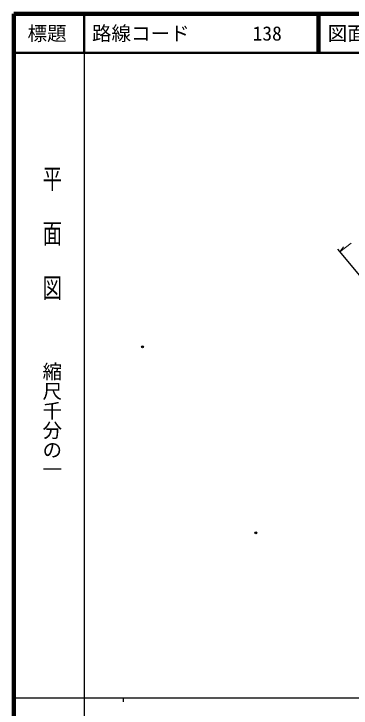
# Model space of a CAD drawing. Units: millimetres, scale not verified. Extents: x 40000 to 680000, y 20000 to 380000.
# Drawn here: x 40000 to 126373, y 202409 to 380000 of the extents above; entities that cross this region are included whole.
import ezdxf
from ezdxf.enums import TextEntityAlignment as Align

# ---------------------------------------------------------------- set-up
doc = ezdxf.new("R2010")
doc.units = ezdxf.units.MM
doc.header["$LTSCALE"] = 1000
doc.header["$PDMODE"] = 32
doc.header["$PDSIZE"] = 500
for name, color, linetype, lineweight in [('M-BMK-OTRS', 5, 'Continuous', 25), ('M-STR-HTXT', 7, 'Continuous', 13), ('M-TTL', 2, 'Continuous', 140), ('M-TTL-BAND', 7, 'Continuous', 25), ('M-TTL-LINE', 7, 'Continuous', 50)]:
    doc.layers.add(name, color=color, linetype=linetype, lineweight=lineweight)
doc.layers.add('M-OTRS', color=6, linetype='Continuous')
doc.layers.add('M-TTL-TXT', color=7, linetype='Continuous')
doc.styles.add('@ＭＳ ゴシック', font='')
doc.styles.add('ＭＳ ゴシック', font='')
doc.styles.get('@ＭＳ ゴシック').set_extended_font_data('@MS Gothic')
doc.styles.get('ＭＳ ゴシック').set_extended_font_data('MS Gothic')

msp = doc.modelspace()

# ---------------------------------------------------------------- linework, layer by layer
at = {"layer": 'M-BMK-OTRS'}
msp.add_line((122924, 319822), (151282, 285491), dxfattribs=at)
at = {"layer": 'M-OTRS'}
for p in [(72929, 294858), (101955, 247245)]:
    msp.add_point(p, dxfattribs=at)
at = {"layer": 'M-STR-HTXT'}
for p, q in [((126373, 321385), (123477, 319143)), ((123477, 319143), (124406, 320393))]:
    msp.add_line(p, q, dxfattribs=at)
at = {"layer": 'M-TTL'}
for p, q in [((40000, 380000), (40000, 20000)), ((680000, 380000), (40000, 380000))]:
    msp.add_line(p, q, dxfattribs=at)
at = {"layer": 'M-TTL-BAND'}
for p, q in [((58000, 370000), (58000, 20000)), ((40000, 205000), (579000, 205000)), ((68000, 205000), (68000, 204000))]:
    msp.add_line(p, q, dxfattribs=at)
at = {"layer": 'M-TTL-LINE'}
for p, q in [((58000, 380000), (58000, 370000)), ((117750, 380000), (117750, 370000)), ((118250, 380000), (118250, 370000)), ((40000, 370000), (680000, 370000))]:
    msp.add_line(p, q, dxfattribs=at)

# ---------------------------------------------------------------- texts
at = {"layer": 'M-TTL-BAND', "style": '@ＭＳ ゴシック', "width": 1.4}
msp.add_text('平  面  図', height=3666, rotation=270, dxfattribs=at).set_placement((49777, 306475), align=Align.MIDDLE_RIGHT)
at = {"layer": 'M-TTL-BAND', "style": '@ＭＳ ゴシック'}
msp.add_text('縮尺千分の一', height=3666, rotation=270, dxfattribs=at).set_placement((49777, 261030), align=Align.MIDDLE_RIGHT)
at = {"layer": 'M-TTL-TXT', "style": 'ＭＳ ゴシック'}
msp.add_text('標題', height=3666, dxfattribs=at).set_placement((48500, 375000), align=Align.MIDDLE_CENTER)
for s, p in [('路線コード', (60000, 375000)), ('138', (101142, 375000)), ('図面コード', (120380, 375000))]:
    msp.add_text(s, height=3666, dxfattribs=at).set_placement(p, align=Align.MIDDLE_LEFT)

doc.saveas('drawing.dxf')
